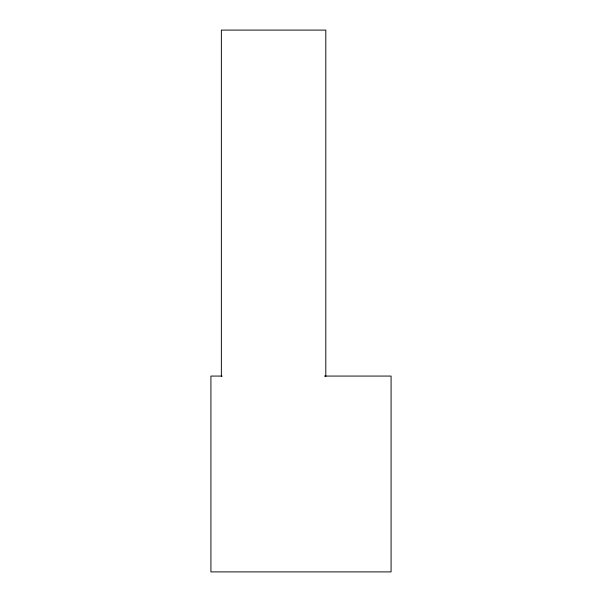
<?xml version="1.0" encoding="UTF-8"?>
<svg xmlns="http://www.w3.org/2000/svg" width="602" height="602" viewBox="0 0 602 602"><rect width="100%" height="100%" fill="white"/><g stroke="black" fill="none" stroke-linecap="round" stroke-linejoin="round"><path stroke-width="0.9" d="M222.176 376.069L210.918 376.069L210.918 571.9L391.082 571.9L391.082 376.069L324.455 376.069M325.802 376.453L325.802 30.1L221.363 30.1L221.363 376.453"/></g></svg>
